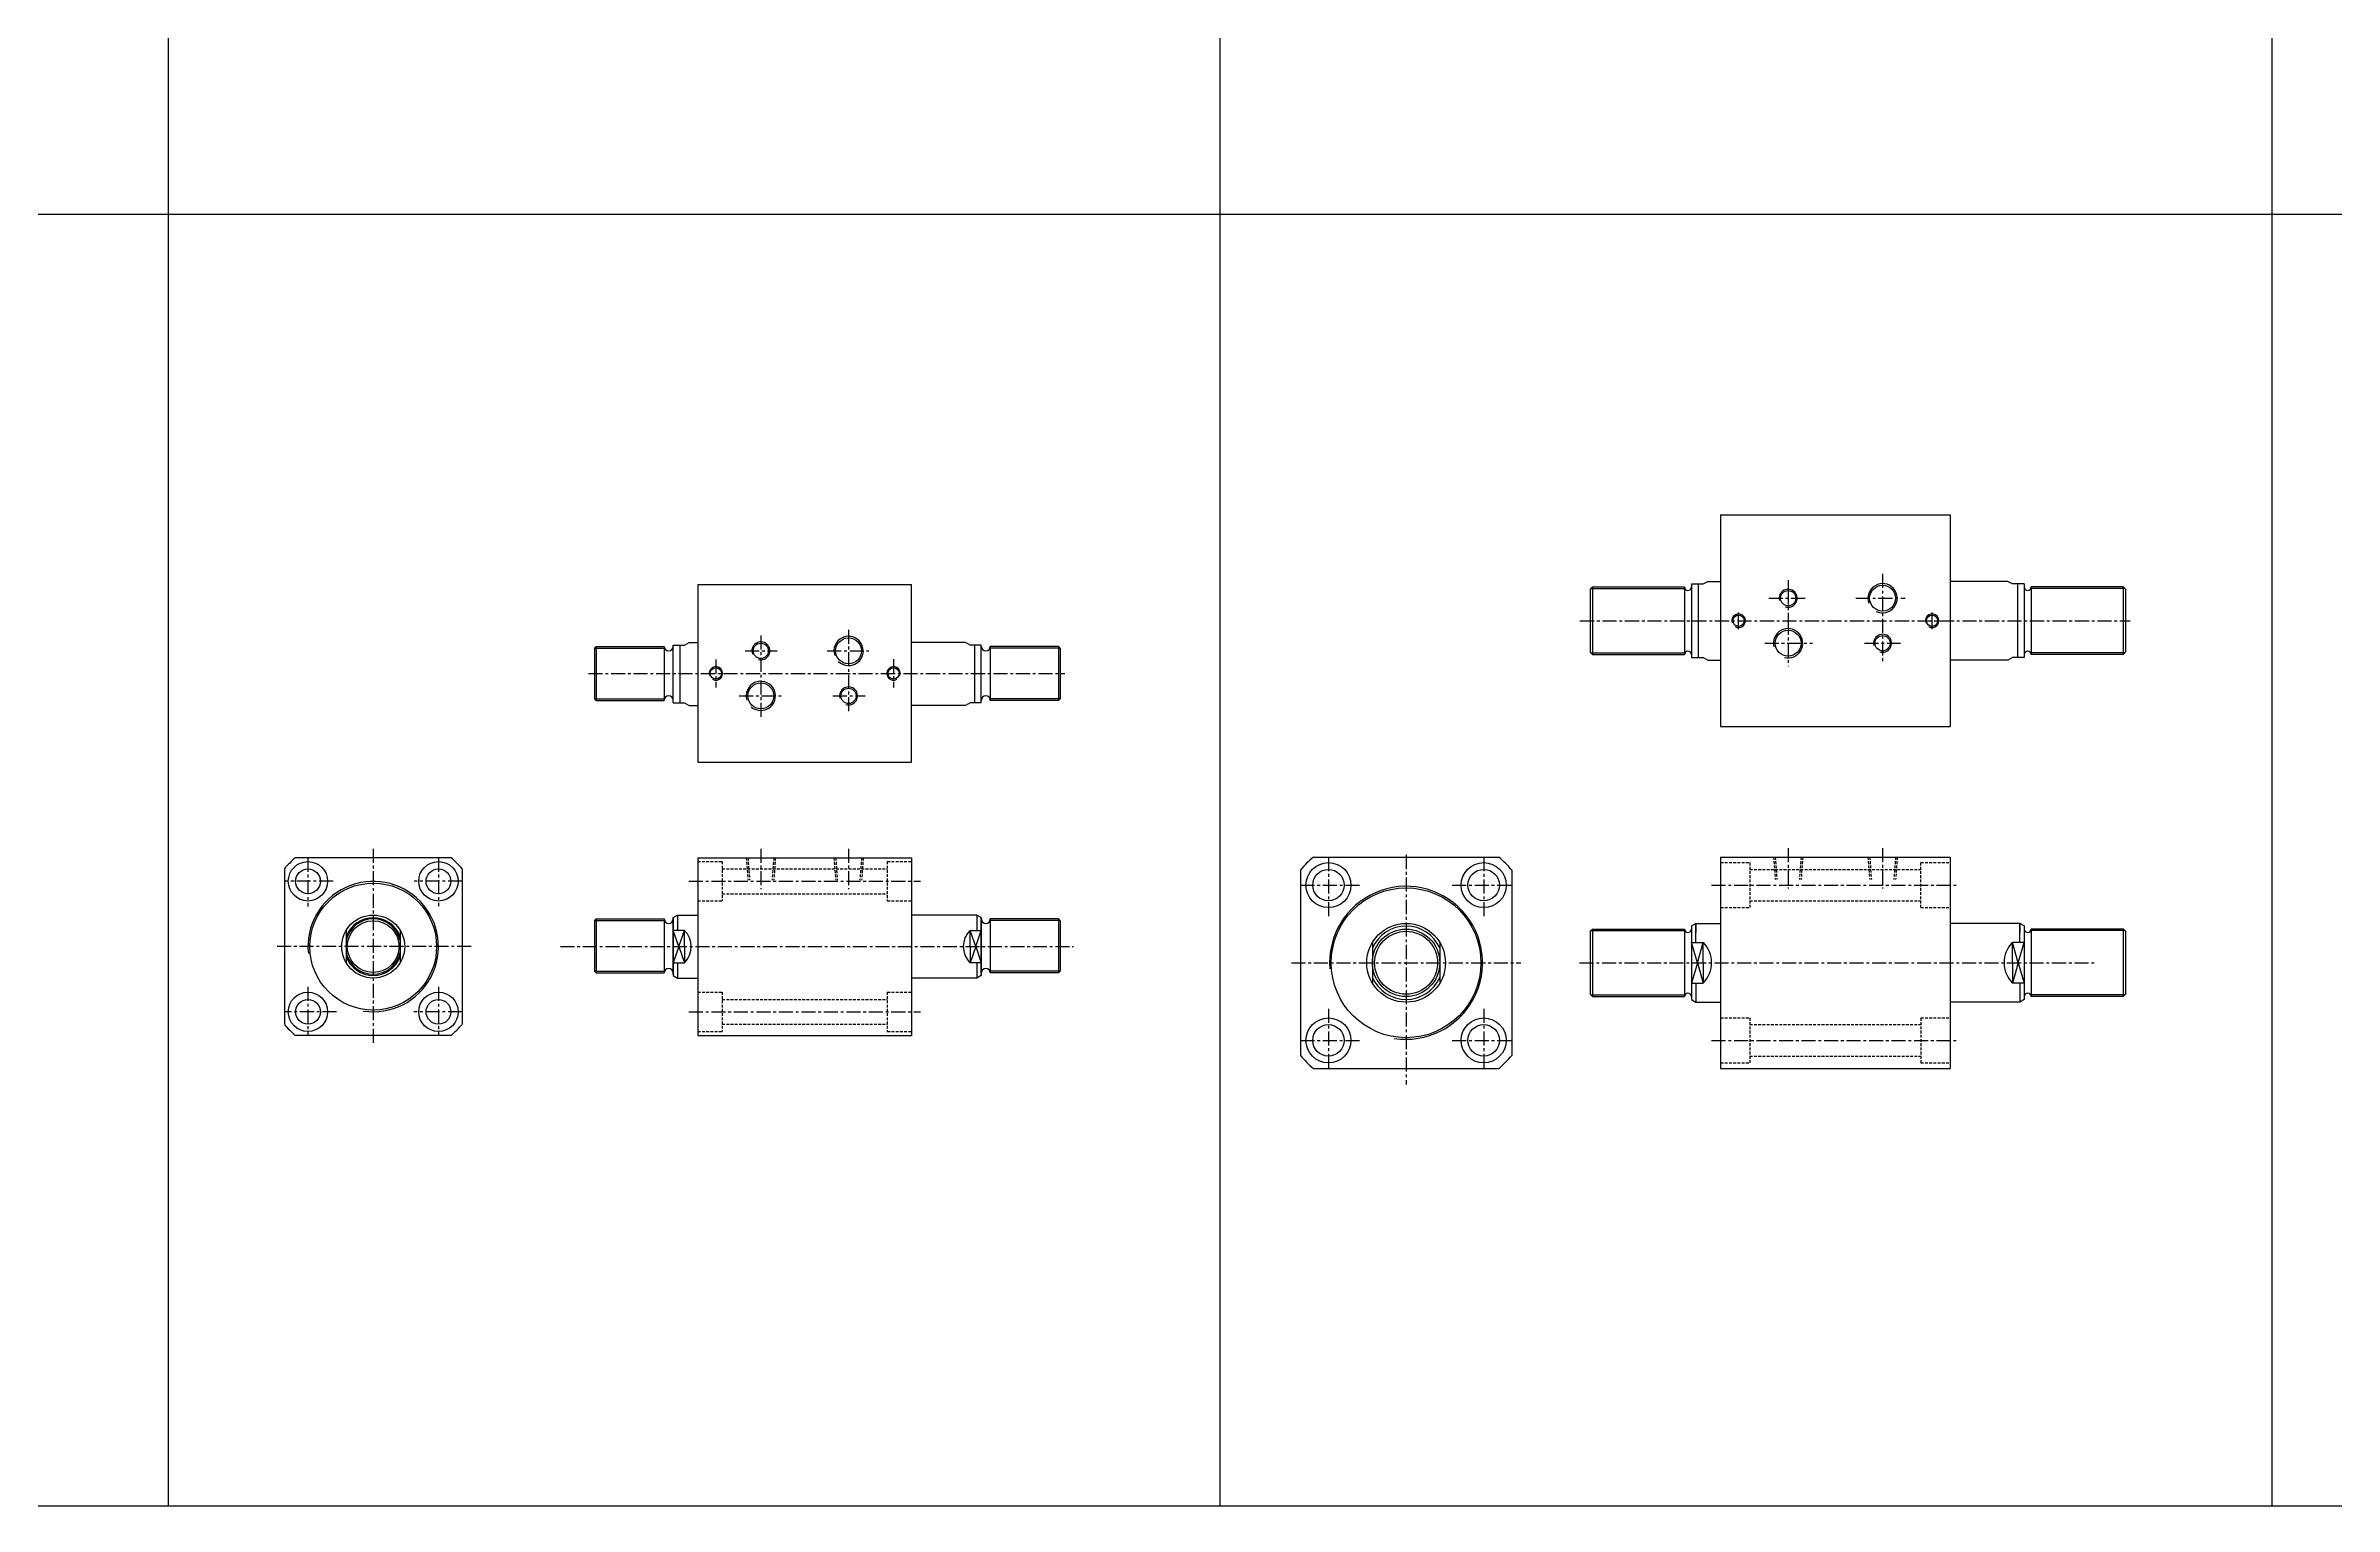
# Model space of a CAD drawing. Extents: x 0 to 4236, y -3 to 1298.
# Drawn here: x 1030 to 2048, y 0 to 649 of the extents above; entities that cross this region are included whole.
import ezdxf

# ---------------------------------------------------------------- set-up
doc = ezdxf.new("R2010")
doc.units = 0
doc.header["$LTSCALE"] = 5
doc.header["$MEASUREMENT"] = 0
doc.header["$PDMODE"] = 34
for name, pattern in [('CENTER', [2, 1.25, -0.25, 0.25, -0.25]), ('CENTERX2', [4, 2.5, -0.5, 0.5, -0.5]), ('HIDDEN', [0.375, 0.25, -0.125])]:
    doc.linetypes.add(name, pattern=pattern)
doc.layers.get('0').update_dxf_attribs({"linetype": 'CONTINUOUS'})
doc.layers.get('Defpoints').update_dxf_attribs({"linetype": 'CONTINUOUS'})
for name, color, linetype in [('CEN', 1, 'CENTERX2'), ('HIDDEN', 2, 'HIDDEN'), ('ML', 3, 'CONTINUOUS')]:
    doc.layers.add(name, color=color, linetype=linetype)
doc.styles.add('GHS', font='romans', dxfattribs={"bigfont": 'ghs'})

msp = doc.modelspace()

# ---------------------------------------------------------------- linework, layer by layer
for p, q in [((1085, 0), (1085, 1298)), ((1552.5, 0), (1552.5, 1298)), ((2020, 0), (2020, 1298)), ((4236, 574), (0, 574)), ((4071.8, 574), (0, 574)), ((4236, 574), (0, 574)), ((1774.9, 440.5), (1774.9, 346.5)), ((1774.9, 440.5), (1876.9, 440.5)), ((1876.9, 440.5), (1876.9, 346.5)), ((1415.3, 330.6), (1415.3, 409.6)), ((1716.9, 407.5), (1717.9, 408.5)), ((1716.9, 407.5), (1716.9, 379.5)), ((1717.9, 408.5), (1758.9, 408.5)), ((1717.9, 408.5), (1717.9, 378.5)), ((1758.9, 408.5), (1758.9, 378.5)), ((1761.9, 409.9), (1761.9, 377.2)), ((1761.9, 409.9), (1767.2, 409.9)), ((1761.9, 409.9), (1761.9, 377.2)), ((1761.9, 409.5), (1761.9, 377.5)), ((1764.9, 409.9), (1764.9, 377.2)), ((1767.2, 409.9), (1769.2, 411)), ((1769.2, 411), (1774.9, 411)), ((1774.9, 407), (1774.9, 393.5)), ((1902.6, 411), (1876.9, 411)), ((1876.9, 407), (1876.9, 393.5)), ((1904.6, 409.9), (1902.6, 411)), ((1909.9, 409.9), (1904.6, 409.9)), ((1906.9, 409.9), (1906.9, 377.2)), ((1909.9, 409.9), (1909.9, 377.2)), ((1909.9, 409.9), (1909.9, 377.2)), ((1909.9, 409.5), (1909.9, 377.5)), ((1912.9, 408.5), (1912.9, 378.5)), ((1953.9, 408.5), (1912.9, 408.5)), ((1954.9, 407.5), (1953.9, 408.5)), ((1953.9, 408.5), (1953.9, 378.5)), ((1954.9, 407.5), (1954.9, 379.5)), ((1274.3, 381.3), (1275.1, 382.1)), ((1274.3, 381.3), (1274.3, 358.8)), ((1275.1, 382.1), (1305.3, 382.1)), ((1275.1, 382.1), (1275.1, 358.1)), ((1305.3, 382.1), (1305.3, 358.1)), ((1309.3, 357), (1309.3, 382.6)), ((1446.3, 357), (1446.3, 382.6)), ((1480.6, 382.1), (1450.3, 382.1)), ((1450.3, 382.1), (1450.3, 358.1)), ((1481.3, 381.3), (1480.6, 382.1)), ((1480.6, 382.1), (1480.6, 358.1)), ((1481.3, 381.3), (1481.3, 358.8)), ((1716.9, 379.5), (1717.9, 378.5)), ((1717.9, 378.5), (1758.9, 378.5)), ((1761.9, 377.2), (1767.2, 377.2)), ((1767.2, 377.2), (1769.2, 376)), ((1904.6, 377.2), (1902.6, 376)), ((1909.9, 377.2), (1904.6, 377.2)), ((1953.9, 378.5), (1912.9, 378.5)), ((1954.9, 379.5), (1953.9, 378.5)), ((1769.2, 376), (1774.9, 376)), ((1902.6, 376), (1876.9, 376)), ((1274.3, 358.8), (1275.1, 358.1)), ((1275.1, 358.1), (1305.3, 358.1)), ((1480.6, 358.1), (1450.3, 358.1)), ((1481.3, 358.8), (1480.6, 358.1)), ((1774.9, 346.5), (1876.9, 346.5)), ((1593.9, 288.5), (1676.3, 288.5)), ((1774.9, 288.5), (1774.9, 255)), ((1774.9, 288.5), (1876.9, 288.5)), ((1876.9, 288.5), (1876.9, 194.5)), ((1588.1, 282.7), (1588.1, 200.3)), ((1682.1, 282.7), (1682.1, 200.3)), ((1274.3, 260.3), (1275.1, 261)), ((1274.3, 260.3), (1274.3, 237.8)), ((1275.1, 261), (1305.3, 261)), ((1275.1, 261), (1275.1, 237)), ((1305.3, 261), (1305.3, 237)), ((1309.3, 236.5), (1309.3, 261.6)), ((1309.3, 261.3), (1309.3, 236.8)), ((1446.3, 236.5), (1446.3, 261.6)), ((1446.3, 261.3), (1446.3, 236.8)), ((1480.6, 261), (1450.3, 261)), ((1450.3, 261), (1450.3, 237)), ((1481.3, 260.3), (1480.6, 261)), ((1480.6, 261), (1480.6, 237)), ((1481.3, 260.3), (1481.3, 237.8)), ((1716.9, 255.5), (1717.9, 256.5)), ((1716.9, 255.5), (1716.9, 227.5)), ((1717.9, 256.5), (1758.9, 256.5)), ((1717.9, 256.5), (1717.9, 226.5)), ((1758.9, 256.5), (1758.9, 226.5)), ((1761.9, 257.9), (1763.9, 259)), ((1761.9, 257.9), (1761.9, 225.2)), ((1761.9, 257.5), (1761.9, 225.5)), ((1763.9, 259), (1774.9, 259)), ((1763.9, 259), (1763.9, 255)), ((1763.9, 250.5), (1763.9, 259)), ((1763.9, 250.5), (1763.9, 259)), ((1774.9, 255), (1774.9, 194.5)), ((1907.9, 259), (1876.9, 259)), ((1907.9, 259), (1907.9, 255)), ((1909.9, 257.9), (1907.9, 259)), ((1907.9, 250.5), (1907.9, 259)), ((1907.9, 250.5), (1907.9, 259)), ((1909.9, 257.9), (1909.9, 225.2)), ((1909.9, 257.5), (1909.9, 225.5)), ((1912.9, 256.5), (1912.9, 226.5)), ((1953.9, 256.5), (1912.9, 256.5)), ((1954.9, 255.5), (1953.9, 256.5)), ((1953.9, 256.5), (1953.9, 226.5)), ((1954.9, 255.5), (1954.9, 227.5)), ((1620.1, 250.5), (1620.1, 232.5)), ((1650.1, 250.5), (1650.1, 232.5)), ((1761.9, 250.5), (1767.2, 250.5)), ((1767.2, 241.5), (1767.2, 250.5)), ((1904.6, 241.5), (1904.6, 250.5)), ((1909.9, 250.5), (1904.6, 250.5)), ((1274.3, 237.8), (1275.1, 237)), ((1275.1, 237), (1305.3, 237)), ((1480.6, 237), (1450.3, 237)), ((1481.3, 237.8), (1480.6, 237)), ((1767.2, 241.5), (1767.2, 232.5)), ((1904.6, 241.5), (1904.6, 232.5)), ((1716.9, 227.5), (1717.9, 226.5)), ((1717.9, 226.5), (1758.9, 226.5)), ((1761.9, 232.5), (1767.2, 232.5)), ((1761.9, 225.2), (1763.9, 224)), ((1763.9, 232.5), (1763.9, 224)), ((1763.9, 232.5), (1763.9, 224)), ((1763.9, 224), (1774.9, 224)), ((1907.9, 224), (1876.9, 224)), ((1909.9, 232.5), (1904.6, 232.5)), ((1907.9, 232.5), (1907.9, 224)), ((1907.9, 232.5), (1907.9, 224)), ((1909.9, 225.2), (1907.9, 224)), ((1953.9, 226.5), (1912.9, 226.5)), ((1954.9, 227.5), (1953.9, 226.5)), ((1593.9, 194.5), (1676.3, 194.5)), ((1774.9, 194.5), (1876.9, 194.5)), ((4236, 0), (0, 0)), ((4071.8, 0), (0, 0))]:
    msp.add_line(p, q)
at = {"color": 7}
for p, q in [((1320.3, 409.6), (1415.3, 409.6)), ((1320.3, 409.6), (1320.3, 330.6)), ((1309.3, 382.6), (1314.4, 382.6)), ((1312.3, 382.6), (1312.3, 357)), ((1314.4, 382.6), (1316.4, 383.8)), ((1316.4, 383.8), (1320.3, 383.8)), ((1439.3, 383.8), (1415.3, 383.8)), ((1441.3, 382.6), (1439.3, 383.8)), ((1446.3, 382.6), (1441.3, 382.6)), ((1443.3, 382.6), (1443.3, 357)), ((1309.3, 357), (1314.4, 357)), ((1314.4, 357), (1316.4, 355.8)), ((1441.3, 357), (1439.3, 355.8)), ((1446.3, 357), (1441.3, 357)), ((1316.4, 355.8), (1320.3, 355.8)), ((1439.3, 355.8), (1415.3, 355.8)), ((1320.3, 330.6), (1415.3, 330.6)), ((1320.3, 288.2), (1415.3, 288.2)), ((1320.3, 288.2), (1320.3, 248.7)), ((1415.3, 288.2), (1415.3, 209.2)), ((1309.3, 261.6), (1311.3, 262.7)), ((1309.3, 261.6), (1309.3, 235.9)), ((1314.4, 255.9), (1309.3, 255.9)), ((1311.3, 262.7), (1320.3, 262.7)), ((1311.3, 262.7), (1311.3, 255.9)), ((1314.4, 248.7), (1314.4, 255.9)), ((1444.3, 262.7), (1415.3, 262.7)), ((1441.3, 248.7), (1441.3, 255.9)), ((1441.3, 255.9), (1446.3, 255.9)), ((1446.3, 261.6), (1444.3, 262.7)), ((1444.3, 262.7), (1444.3, 255.9)), ((1446.3, 261.6), (1446.3, 235.9)), ((1314.4, 248.7), (1314.4, 241.5)), ((1320.3, 248.7), (1320.3, 209.2)), ((1441.3, 248.7), (1441.3, 241.5)), ((1309.3, 241.5), (1314.4, 241.5)), ((1309.3, 235.9), (1311.3, 234.7)), ((1311.3, 241.5), (1311.3, 234.7)), ((1311.3, 234.7), (1320.3, 234.7)), ((1444.3, 234.7), (1415.3, 234.7)), ((1446.3, 241.5), (1441.3, 241.5)), ((1444.3, 241.5), (1444.3, 234.7)), ((1446.3, 235.9), (1444.3, 234.7)), ((1320.3, 209.2), (1415.3, 209.2))]:
    msp.add_line(p, q, dxfattribs=at)
at = {"color": 3}
for p, q in [((1717.2, 407.8), (1758.9, 407.8)), ((1758.9, 407.8), (1759.1, 407.9)), ((1912.9, 407.8), (1912.7, 407.9)), ((1954.7, 407.8), (1912.9, 407.8)), ((1274.3, 381.3), (1305.5, 381.3)), ((1481.3, 381.3), (1450.2, 381.3)), ((1717.2, 379.3), (1758.9, 379.3)), ((1758.9, 379.3), (1759.1, 379.2)), ((1912.9, 379.3), (1912.7, 379.2)), ((1954.7, 379.3), (1912.9, 379.3)), ((1274.3, 358.8), (1305.5, 358.8)), ((1481.3, 358.8), (1450.2, 358.8)), ((1274.3, 260.3), (1305.5, 260.3)), ((1481.3, 260.3), (1450.2, 260.3)), ((1717.2, 255.8), (1758.9, 255.8)), ((1758.9, 255.8), (1759.1, 255.9)), ((1912.9, 255.8), (1912.7, 255.9)), ((1954.7, 255.8), (1912.9, 255.8)), ((1274.3, 237.8), (1305.5, 237.8)), ((1481.3, 237.8), (1450.2, 237.8)), ((1717.2, 227.3), (1758.9, 227.3)), ((1758.9, 227.3), (1759.1, 227.2)), ((1912.9, 227.3), (1912.7, 227.2)), ((1954.7, 227.3), (1912.9, 227.3))]:
    msp.add_line(p, q, dxfattribs=at)
at = {"color": 7}
for centre, radius in [((1804.9, 403.5), 3.38), ((1846.9, 403.5), 5.75), ((1782.9, 393.5), 2.5), ((1804.9, 383.5), 5.75), ((1846.9, 383.5), 3.38), ((1868.9, 393.5), 2.5), ((1348.3, 380.1), 3.38), ((1387.3, 380.1), 5.75), ((1328.3, 370.1), 2.5), ((1348.3, 360.1), 5.75), ((1387.3, 360.1), 3.38), ((1635.1, 241.5), 33.3)]:
    msp.add_circle(centre, radius, dxfattribs=at)
for centre, radius in [((1600.6, 276), 10), ((1669.6, 276), 10), ((1600.6, 276), 7), ((1669.6, 276), 7), ((1176, 248.7), 11.5), ((1635.1, 241.5), 17.5), ((1635.1, 241.5), 14), ((1600.6, 207), 10), ((1600.6, 207), 7), ((1669.6, 207), 10), ((1669.6, 207), 7)]:
    msp.add_circle(centre, radius)
for centre, radius, start, end in [((1760.4, 408.5), 1.5, 180, 0), ((1911.4, 408.5), 1.5, 180, 0), ((1307.3, 382.1), 2, 180, 0), ((1448.3, 382.1), 2, 180, 0), ((1760.4, 378.5), 1.5, 0, 180), ((1911.4, 378.5), 1.5, 360, 180), ((1307.3, 358.1), 2, 0, 180), ((1448.3, 358.1), 2, 0, 180), ((1635.1, 241.5), 62.5, 131.2361, 138.7639), ((1635.1, 241.5), 62.5, 131.2361, 138.7639), ((1635.1, 241.5), 62.5, 41.2361, 48.7639), ((1176, 248.7), 12.8, 20.9017, 159.0983), ((1307.3, 261), 2, 180, 0), ((1448.3, 261), 2, 180, 0), ((1635.1, 241.5), 16.3, 23.4086, 156.5914), ((1760.4, 256.5), 1.5, 180, 0), ((1911.4, 256.5), 1.5, 180, 0), ((1176, 248.7), 12.8, 200.9017, 339.0983), ((1757.9, 241.5), 13, 0.1724, 44.0348), ((1913.9, 241.5), 13, 135.9652, 179.8276), ((1307.3, 237), 2, 0, 180), ((1448.3, 237), 2, 0, 180), ((1635.1, 241.5), 16.3, 203.4086, 336.5914), ((1757.9, 241.6), 13, 315.9652, 359.8276), ((1913.9, 241.6), 13, 180.1724, 224.0348), ((1760.4, 226.5), 1.5, 0, 180), ((1911.4, 226.5), 1.5, 360, 180), ((1635.1, 241.5), 62.5, 221.2361, 228.7639), ((1635.1, 241.5), 62.5, 311.2361, 318.7639), ((1635.1, 241.5), 62.5, 311.2361, 318.7639)]:
    msp.add_arc(centre, radius, start, end)
for centre, radius, start, end in [((1407.3, 370.1), 3, 340.5668, 299.7281), ((1307, 248.7), 10.3, 315.5671, 44.4329), ((1448.6, 248.7), 10.3, 135.5671, 224.4329)]:
    msp.add_arc(centre, radius, start, end, dxfattribs=at)
at = {"layer": 'CEN'}
for p, q in [((1782.9, 389.8), (1782.9, 397.1)), ((1868.9, 389.8), (1868.9, 397.1))]:
    msp.add_line(p, q, dxfattribs=at)
at = {"layer": 'Defpoints', "color": 0, "linetype": 'ByBlock'}
for p in [(1348.3, 350.1), (1387.3, 351), (1676.3, 288.5), (1147, 209.2), (1205, 209.2), (1600.6, 194.5), (1669.6, 194.5), (1676.3, 194.5)]:
    msp.add_point(p, dxfattribs=at)
at = {"layer": 'HIDDEN'}
for p, q in [((1320.3, 286.5), (1331.1, 286.5)), ((1331.1, 286.5), (1331.1, 269)), ((1341.8, 288.2), (1342.6, 278.2)), ((1342.6, 288.2), (1343.3, 278.2)), ((1354.1, 288.2), (1353.3, 278.2)), ((1354.8, 288.2), (1354.1, 278.2)), ((1380.8, 288.2), (1381.6, 278.2)), ((1381.6, 288.2), (1382.3, 278.2)), ((1393.1, 288.2), (1392.3, 278.2)), ((1393.8, 288.2), (1393.1, 278.2)), ((1404.5, 286.5), (1404.5, 269)), ((1404.5, 286.5), (1415.3, 286.5)), ((1774.9, 286), (1787.9, 286)), ((1787.9, 286), (1787.9, 266)), ((1798.4, 288.5), (1799.2, 278.5)), ((1799.2, 288.5), (1799.9, 278.5)), ((1810.7, 288.5), (1809.9, 278.5)), ((1811.4, 288.5), (1810.7, 278.5)), ((1840.4, 288.5), (1841.2, 278.5)), ((1841.2, 288.5), (1841.9, 278.5)), ((1852.7, 288.5), (1851.9, 278.5)), ((1853.4, 288.5), (1852.7, 278.5)), ((1863.9, 286), (1876.9, 286)), ((1863.9, 266), (1863.9, 286)), ((1331.1, 283.2), (1404.5, 283.2)), ((1787.9, 283), (1863.9, 283)), ((1320.3, 269), (1331.1, 269)), ((1331.1, 272.2), (1404.5, 272.2)), ((1404.5, 269), (1415.3, 269)), ((1774.9, 266), (1787.9, 266)), ((1787.9, 269), (1863.9, 269)), ((1863.9, 266), (1876.9, 266)), ((1320.3, 228.5), (1331.1, 228.5)), ((1331.1, 228.5), (1331.1, 211)), ((1331.1, 225.2), (1404.5, 225.2)), ((1404.5, 228.5), (1415.3, 228.5)), ((1404.5, 228.5), (1404.5, 211)), ((1331.1, 214.2), (1404.5, 214.2)), ((1774.9, 217), (1787.9, 217)), ((1787.9, 217), (1787.9, 197)), ((1787.9, 214), (1863.9, 214)), ((1863.9, 217), (1863.9, 197)), ((1863.9, 217), (1876.9, 217)), ((1320.3, 211), (1331.1, 211)), ((1404.5, 211), (1415.3, 211)), ((1774.9, 197), (1787.9, 197)), ((1787.9, 200), (1863.9, 200)), ((1863.9, 197), (1876.9, 197))]:
    msp.add_line(p, q, dxfattribs=at)
at = {"layer": 'ML', "color": 1, "linetype": 'CENTER'}
for p, q in [((1804.9, 411.5), (1804.9, 407)), ((1804.9, 407), (1804.9, 393.5)), ((1846.9, 414.3), (1846.9, 375.6)), ((1796.3, 403.5), (1813.6, 403.5)), ((1835, 403.5), (1856.9, 403.5)), ((1348.3, 387), (1348.3, 350.1)), ((1387.3, 389.5), (1387.3, 353)), ((1712.4, 393.5), (1957, 393.5)), ((1804.9, 393.5), (1804.9, 373.3)), ((1341.3, 380.1), (1355.6, 380.1)), ((1377.8, 380.1), (1396.3, 380.1)), ((1407.3, 376.4), (1407.3, 363.8)), ((1794.5, 383.5), (1815.7, 383.5)), ((1838.9, 383.5), (1854.8, 383.5)), ((1271.7, 370.1), (1483.4, 370.1)), ((1328.3, 376.3), (1328.3, 363.8)), ((1338.6, 360.1), (1357.8, 360.1)), ((1380.3, 360.1), (1394.6, 360.1)), ((1147, 288.2), (1147, 266.5)), ((1176, 292.2), (1176, 205.2)), ((1205, 288.2), (1205, 266.7)), ((1348.3, 292.2), (1348.3, 274.2)), ((1387.3, 292.2), (1387.3, 274.2)), ((1600.6, 288.5), (1600.6, 262)), ((1635.1, 289.4), (1635.1, 187.4)), ((1669.6, 288.5), (1669.6, 262)), ((1804.9, 292.5), (1804.9, 274.5)), ((1846.9, 292.5), (1846.9, 274.5)), ((1158.2, 277.7), (1136.5, 277.7)), ((1215.5, 277.7), (1194.2, 277.7)), ((1316.3, 277.7), (1419.3, 277.7)), ((1588.1, 276), (1614.6, 276)), ((1655.6, 276), (1682.1, 276)), ((1770.9, 276), (1880.9, 276)), ((1219.5, 248.7), (1132.5, 248.7)), ((1259.2, 248.7), (1487.3, 248.7)), ((1584.1, 241.5), (1686.1, 241.5)), ((1712.2, 241.5), (1941.4, 241.5)), ((1147, 230.8), (1147, 209.2)), ((1205, 230.8), (1205, 209.2)), ((1159.7, 219.7), (1136.5, 219.7)), ((1215.5, 219.7), (1194, 219.7)), ((1316.3, 219.7), (1419.3, 219.7)), ((1600.6, 221), (1600.6, 194.5)), ((1669.6, 221), (1669.6, 194.5)), ((1588.1, 207), (1614.6, 207)), ((1655.6, 207), (1682.1, 207)), ((1770.9, 207), (1880.9, 207))]:
    msp.add_line(p, q, dxfattribs=at)
at = {"layer": 'ML', "color": 7}
for p, q in [((1210.6, 288.2), (1141.4, 288.2)), ((1136.5, 283.3), (1136.5, 214.2)), ((1215.5, 283.3), (1215.5, 214.2)), ((1164, 255.9), (1164, 241.5)), ((1188, 255.9), (1188, 241.5)), ((1210.6, 209.2), (1141.4, 209.2))]:
    msp.add_line(p, q, dxfattribs=at)
at = {"layer": 'ML'}
for p, q in [((1311.8, 248.7), (1309.3, 255.9)), ((1311.8, 248.7), (1314.4, 255.9)), ((1443.8, 248.7), (1441.3, 255.9)), ((1443.8, 248.7), (1446.3, 255.9)), ((1176, 248.7), (1176, 248.7)), ((1311.8, 248.7), (1309.3, 241.5)), ((1311.8, 248.7), (1314.4, 241.5)), ((1443.8, 248.7), (1441.3, 241.5)), ((1443.8, 248.7), (1446.3, 241.5)), ((1764.6, 241.5), (1761.9, 250.5)), ((1764.6, 241.5), (1767.2, 250.5)), ((1907.2, 241.5), (1904.6, 250.5)), ((1907.2, 241.5), (1909.9, 250.5)), ((1764.6, 241.5), (1761.9, 232.5)), ((1764.6, 241.5), (1767.2, 232.5)), ((1907.2, 241.5), (1904.6, 232.5)), ((1907.2, 241.5), (1909.9, 232.5))]:
    msp.add_line(p, q, dxfattribs=at)
for centre, radius in [((1407.3, 370.1), 2.5), ((1635.1, 241.5), 15)]:
    msp.add_circle(centre, radius, dxfattribs=at)
at = {"layer": 'ML', "color": 7}
for centre, radius in [((1147, 277.7), 8.75), ((1205, 277.7), 8.75), ((1147, 277.7), 5.5), ((1176, 248.7), 28.2), ((1205, 277.7), 5.5), ((1176, 248.7), 14), ((1147, 219.7), 8.75), ((1147, 219.7), 5.5), ((1205, 219.7), 8.75), ((1205, 219.7), 5.5)]:
    msp.add_circle(centre, radius, dxfattribs=at)
at = {"layer": 'ML'}
for centre, radius, start, end in [((1804.9, 403.5), 4, 251.2851, 194.3401), ((1846.9, 403.5), 6.5, 244.153, 199.9807), ((1387.3, 380.1), 6.5, 225.698, 198.6031), ((1782.9, 393.5), 3, 238.7929, 198.2732), ((1804.9, 383.5), 6.5, 255.3795, 194.0463), ((1846.9, 383.5), 4, 251.2851, 194.3401), ((1868.9, 393.5), 3, 238.7929, 198.2732), ((1348.3, 380.1), 4, 254.8193, 200.5577), ((1328.3, 370.1), 3, 240.2719, 199.4332), ((1348.3, 360.1), 6.5, 228.4739, 197.5007), ((1387.3, 360.1), 4, 251.2851, 194.3401), ((1176, 248.7), 29, 261.2764, 186.1378), ((1635.1, 241.5), 34, 261.1574, 184.4977), ((1176, 248.7), 12.3, 12.4435, 167.5565), ((1176, 248.7), 12.3, 192.4435, 347.5565)]:
    msp.add_arc(centre, radius, start, end, dxfattribs=at)
at = {"layer": 'ML', "color": 7}
for start, end in [(131.203, 138.797), (41.203, 48.797), (221.203, 228.797), (311.203, 318.797)]:
    msp.add_arc((1176, 248.7), 52.5, start, end, dxfattribs=at)

# ---------------------------------------------------------------- texts
at = {"layer": 'ML', "color": 2, "char_height": 3, "style": 'GHS'}
for insert, attachment_point in [((1726, 379.3), 6), ((1031.8, 375.9), 6), ((1148.1, 375.9), 4), ((1344.2, 373), 6), ((1502.6, 343.4), 6), ((1918.4, 343), 6)]:
    msp.add_mtext('\\A1;', dxfattribs=dict(at, insert=insert, attachment_point=attachment_point))

doc.saveas('drawing.dxf')
